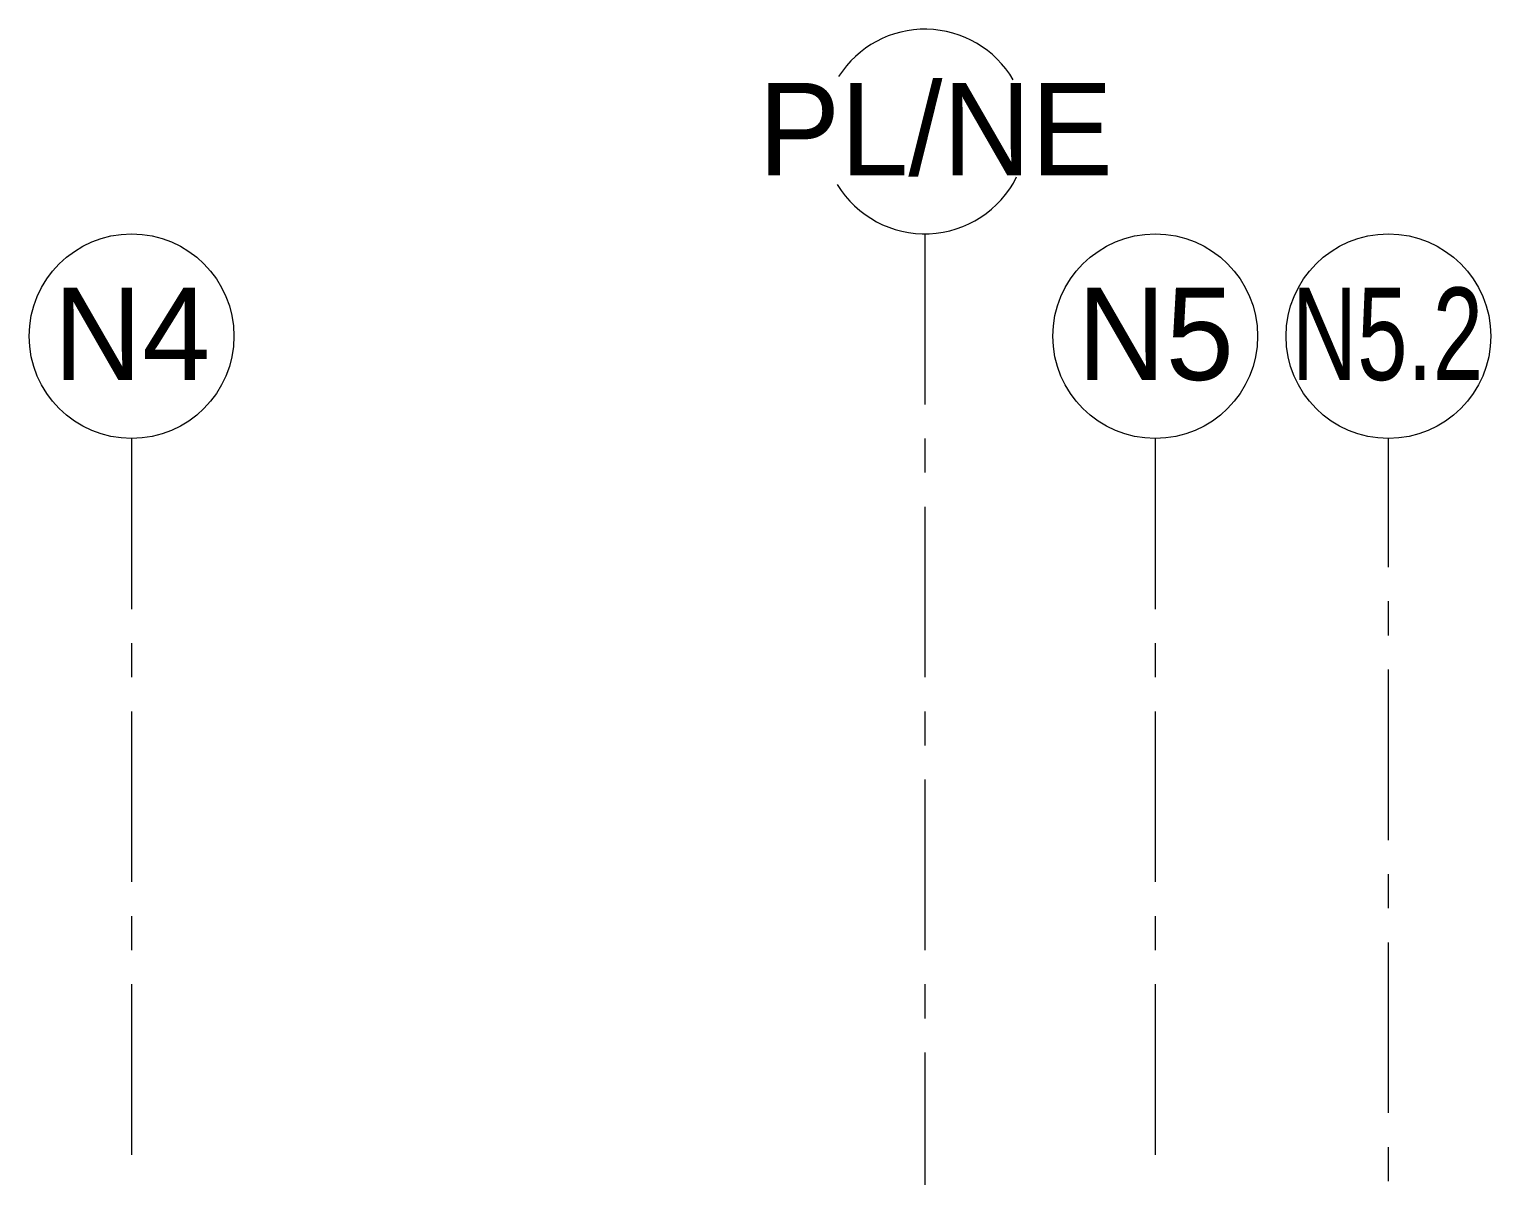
# Model space of a CAD drawing. Header units: inches. Extents: x -26500 to 0, y -3347 to 2257.
# Drawn here: x -24337 to -23823, y 1854 to 2257 of the extents above; entities that cross this region are included whole.
import ezdxf

# ---------------------------------------------------------------- set-up
doc = ezdxf.new("R2010")
doc.units = ezdxf.units.IN
doc.header["$LTSCALE"] = 48
doc.header["$MEASUREMENT"] = 0
doc.linetypes.add('A104$0$CENTER', pattern=[2, 1.25, -0.25, 0.25, -0.25])
for name, color, linetype in [('A104$0$A-GRID-1DP0-15', 8, 'Continuous'), ('A104$0$A-GRID-GRDP0-12', 8, 'Continuous'), ('A104$0$A-GRID-GRDP0-15', 8, 'Continuous'), ('A104$0$A-GRID-IDP0-12', 8, 'Continuous'), ('XREF', 7, 'Continuous')]:
    doc.layers.add(name, color=color, linetype=linetype)
doc.styles.add('A104$0$style-Arial', font='arial.ttf')

# ---------------------------------------------------------------- blocks, each defined once
blk = doc.blocks.new('A104')
at = {"layer": 'A104$0$A-GRID-1DP0-15', "lineweight": 13}
for centre in [(-24301.0236, 2149.2362), (-23941.0236, 2149.2362)]:
    blk.add_circle(centre, 36, dxfattribs=at)
for start, end in [(30.380563, 147.497203), (211.169211, 333.665559)]:
    blk.add_arc((-24022.0239, 2221.2362), 36, start, end, dxfattribs=at)
at = {"layer": 'A104$0$A-GRID-GRDP0-12', "linetype": 'A104$0$CENTER', "lineweight": 0}
blk.add_line((-23859.0236, 1299.981), (-23859.0236, 2113.2362), dxfattribs=at)
at = {"layer": 'A104$0$A-GRID-GRDP0-15', "linetype": 'A104$0$CENTER', "lineweight": 0}
for p, q in [((-24022.0253, 2185.2362), (-24022.0253, 1340.9113)), ((-24301.0236, 2113.2362), (-24301.0236, -676.9046)), ((-23941.0236, 2113.2362), (-23941.0236, -676.9049))]:
    blk.add_line(p, q, dxfattribs=at)
at = {"layer": 'A104$0$A-GRID-IDP0-12', "lineweight": 13}
blk.add_circle((-23859.0236, 2149.2362), 36, dxfattribs=at)
at = {"layer": 'A104$0$A-GRID-1DP0-15', "lineweight": 13, "style": 'A104$0$style-Arial', "width": 0.95}
for s, p in [('PL/NE', (-24080.5909, 2205.8402)), ('N4', (-24328.4799, 2133.8402)), ('N5', (-23968.4799, 2133.8402))]:
    blk.add_text(s, height=32.5, dxfattribs=at).set_placement(p)
at = {"layer": 'A104$0$A-GRID-IDP0-12', "lineweight": 13, "style": 'A104$0$style-Arial', "width": 0.701538}
blk.add_text('N5.2', height=32.5, dxfattribs=at).set_placement((-23892.9975, 2133.8402))

msp = doc.modelspace()

# ---------------------------------------------------------------- block references
at = {"layer": 'XREF'}
msp.add_blockref('A104', (0, 0), dxfattribs=at)

doc.saveas('drawing.dxf')
